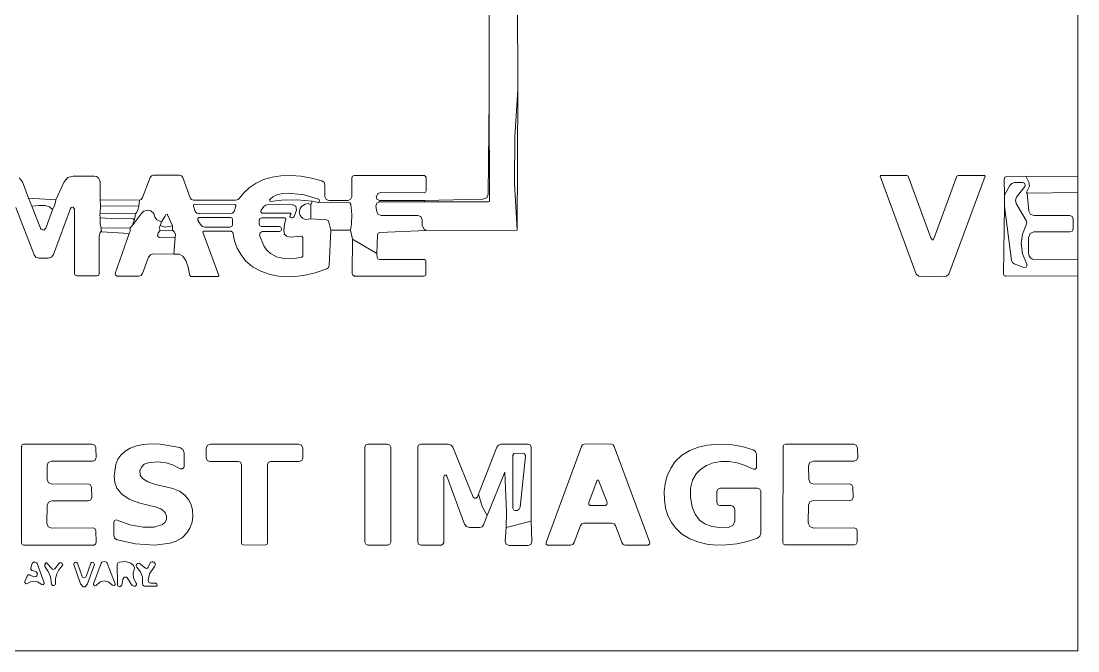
# Model space of a CAD drawing. Extents: x 0 to 650, y 0 to 488.
# Drawn here: x 410 to 650, y 0 to 143 of the extents above; entities that cross this region are included whole.
import ezdxf

# ---------------------------------------------------------------- set-up
doc = ezdxf.new("R2010")
doc.units = 0
doc.linetypes.add('Solid', pattern=[0])
doc.layers.add('Layer 1', color=7, linetype='Solid', lineweight=0)

msp = doc.modelspace()

# ---------------------------------------------------------------- linework, layer by layer
at = {"layer": 'Layer 1', "color": 8, "linetype": 'Solid', "lineweight": 0}
for p, q in [((516.25, 175.77), (516.31, 125.47)), ((522.77, 127.4), (522.74, 171.82)), ((650, 107.71), (650, 104.13)), ((475.79, 98.15), (475.77, 101.31)), ((477.45, 101.84), (476.06, 102.16)), ((434.73, 95.24), (434.73, 96.04)), ((441.56, 96.6), (441.35, 96.01)), ((441.35, 96.01), (441.6, 95.52)), ((434.55, 94.82), (434.73, 95.24)), ((480.3, 95.58), (484.81, 95.54)), ((502.01, 95.44), (522.64, 95.53))]:
    msp.add_line(p, q, dxfattribs=at)
at = {"layer": 'Layer 1', "color": 7, "linetype": 'Solid', "lineweight": 0}
for p, q in [((650, 146.26), (650, 107.71)), ((650, 104.13), (650, 88.85)), ((650, 85.17), (650, 0)), ((650, 0), (0, 0))]:
    msp.add_line(p, q, dxfattribs=at)
at = {"layer": 'Layer 1', "color": 59, "linetype": 'Solid', "lineweight": 0}
for p, q in [((522.77, 127.4), (522.12, 116.85)), ((522.12, 116.85), (522.08, 106.2)), ((522.12, 116.85), (522.12, 116.85)), ((522.08, 106.2), (522.64, 95.53))]:
    msp.add_line(p, q, dxfattribs=at)
at = {"layer": 'Layer 1', "color": 252, "linetype": 'Solid', "lineweight": 0}
for p, q in [((522.64, 95.53), (522.77, 127.4)), ((410.27, 106.54), (409.57, 107.43)), ((411.68, 102.85), (410.27, 106.54)), ((419.77, 106.54), (417.85, 102.41)), ((420.59, 107.47), (419.77, 106.54)), ((421.78, 107.81), (420.59, 107.47)), ((426.6, 107.81), (421.78, 107.81)), ((427.11, 107.71), (426.6, 107.81)), ((427.53, 107.42), (427.11, 107.71)), ((427.82, 107), (427.53, 107.42)), ((427.92, 106.49), (427.82, 107)), ((427.93, 102.4), (427.92, 106.49)), ((633.32, 103.47), (633.35, 101.01)), ((412.39, 100.98), (414.41, 95.97)), ((428.01, 101.09), (427.97, 99.4)), ((436.69, 101.03), (436.85, 102.36)), ((501.77, 101.98), (501.54, 102.31)), ((408.79, 100.68), (412.93, 89.97)), ((415.64, 96), (417.14, 100.2)), ((417.34, 90.05), (421.19, 100.5)), ((421.19, 100.5), (421.36, 100.73)), ((421.36, 100.73), (421.85, 100.75)), ((421.85, 100.75), (422.11, 100.33)), ((422.11, 100.33), (422.11, 85.73)), ((435.77, 97.97), (435.95, 99.28)), ((427.98, 98.35), (427.92, 97.06)), ((427.92, 97.06), (428.2, 95.99)), ((435.63, 97.71), (435.77, 97.97)), ((444.37, 95.62), (444.4, 96.5)), ((414.41, 95.97), (414.57, 95.74)), ((414.57, 95.74), (415.17, 95.58)), ((415.17, 95.58), (415.64, 96)), ((427.7, 94.16), (427.91, 95)), ((427.7, 85.61), (427.7, 94.16)), ((427.91, 95), (428.15, 95.29)), ((428.15, 95.29), (428.21, 95.2)), ((444.34, 95.58), (444.37, 95.62)), ((412.93, 89.97), (413.37, 89.41)), ((413.37, 89.41), (414.04, 89.2)), ((414.04, 89.2), (416.12, 89.2)), ((416.12, 89.2), (416.86, 89.43)), ((416.86, 89.43), (417.34, 90.05)), ((422.11, 85.73), (422.28, 85.32)), ((422.28, 85.32), (422.69, 85.15)), ((422.69, 85.15), (427.23, 85.15)), ((427.23, 85.15), (427.56, 85.28)), ((427.56, 85.28), (427.7, 85.61))]:
    msp.add_line(p, q, dxfattribs=at)
at = {"layer": 'Layer 1', "color": 254, "linetype": 'Solid', "lineweight": 0}
for p, q in [((516.31, 125.47), (516.08, 103.76)), ((516.08, 103.76), (515.73, 102.92)), ((417.85, 102.41), (411.68, 102.85)), ((414.08, 101.18), (412.39, 100.98)), ((415.42, 101.12), (414.08, 101.18)), ((416.43, 100.82), (415.42, 101.12)), ((417.09, 100.27), (416.43, 100.82)), ((436.85, 102.36), (427.93, 102.4)), ((436.69, 101.03), (428.01, 101.09)), ((514.89, 102.56), (501.54, 102.31)), ((515.73, 102.92), (514.89, 102.56)), ((417.14, 100.2), (417.09, 100.27)), ((417.09, 100.27), (417.09, 100.27)), ((435.95, 99.28), (427.97, 99.4)), ((431.65, 98.1), (427.98, 98.35)), ((434.73, 96.04), (428.2, 95.99)), ((435.01, 98.22), (431.65, 98.1)), ((435.46, 98.14), (435.01, 98.22)), ((435.6, 97.98), (435.46, 98.14)), ((435.63, 97.71), (435.6, 97.98)), ((442.71, 96.25), (441.56, 96.6)), ((444.4, 96.5), (442.71, 96.25)), ((428.21, 95.2), (434.55, 94.82)), ((443.01, 95.37), (441.6, 95.52)), ((444.34, 95.58), (443.01, 95.37)), ((412.53, 19.82), (412.17, 18.84)), ((412.95, 20.19), (412.53, 19.82)), ((413.49, 20.03), (412.95, 20.19)), ((413.62, 19.82), (413.49, 20.03)), ((415.24, 15.45), (413.62, 19.82)), ((415.63, 19.97), (415.35, 19.61)), ((415.35, 19.61), (415.36, 19.17)), ((415.64, 19.98), (415.63, 19.97)), ((415.79, 19.98), (415.64, 19.98)), ((417.06, 18.61), (415.79, 19.98)), ((418.68, 19.98), (417.65, 18.64)), ((418.58, 18.44), (419.34, 19.32)), ((418.9, 20.09), (418.68, 19.98)), ((419.07, 20.03), (418.9, 20.09)), ((419.31, 19.84), (419.07, 20.03)), ((419.33, 19.82), (419.31, 19.84)), ((419.45, 19.57), (419.33, 19.82)), ((419.34, 19.32), (419.45, 19.57)), ((422.15, 20.06), (421.93, 19.6)), ((421.93, 19.6), (423.48, 15.23)), ((422.28, 20.11), (422.15, 20.06)), ((422.58, 20.1), (422.28, 20.11)), ((422.79, 19.91), (422.58, 20.1)), ((423.84, 16.88), (422.79, 19.91)), ((425.79, 19.91), (424.74, 16.88)), ((425.1, 15.23), (426.65, 19.6)), ((426, 20.1), (425.79, 19.91)), ((426.3, 20.11), (426, 20.1)), ((426.43, 20.06), (426.3, 20.11)), ((426.65, 19.6), (426.43, 20.06)), ((428.18, 19.93), (426.43, 15.24)), ((428.29, 20.11), (428.18, 19.93)), ((428.86, 20.3), (428.29, 20.11)), ((429.42, 20.11), (428.86, 20.3)), ((429.53, 19.94), (429.42, 20.11)), ((431.33, 15.26), (429.53, 19.94)), ((431.94, 19.96), (431.8, 19.55)), ((431.8, 19.55), (431.86, 15.06)), ((432.3, 20.18), (431.94, 19.96)), ((433.73, 20.3), (432.3, 20.18)), ((434.88, 19.94), (433.73, 20.3)), ((435.54, 19.37), (434.88, 19.94)), ((435.75, 18.89), (435.54, 19.37)), ((436.22, 19.61), (436.13, 19.3)), ((436.13, 19.3), (436.26, 19)), ((436.4, 19.84), (436.22, 19.61)), ((436.82, 19.89), (436.4, 19.84)), ((438.22, 18.81), (436.82, 19.89)), ((439.41, 20.11), (438.87, 18.99)), ((439.83, 20.23), (439.41, 20.11)), ((440.18, 20.12), (439.83, 20.23)), ((440.41, 19.83), (440.18, 20.12)), ((440.3, 19.13), (440.45, 19.46)), ((440.45, 19.46), (440.41, 19.83)), ((411.33, 16.98), (410.87, 15.73)), ((411.6, 17.26), (411.33, 16.98)), ((412, 17.23), (411.6, 17.26)), ((412.06, 17.19), (412, 17.23)), ((412.89, 16.84), (412.06, 17.19)), ((412.17, 18.84), (412.18, 18.52)), ((412.18, 18.52), (412.42, 18.3)), ((412.42, 18.3), (412.42, 18.3)), ((412.42, 18.3), (413.38, 17.94)), ((413.38, 16.92), (412.89, 16.84)), ((413.38, 17.94), (413.72, 17.55)), ((413.58, 17.05), (413.38, 16.92)), ((413.72, 17.55), (413.58, 17.05)), ((415.36, 19.17), (416.16, 18.05)), ((416.16, 18.05), (416.66, 16.85)), ((416.66, 16.85), (416.66, 16.85)), ((416.66, 16.85), (416.86, 15.12)), ((417.08, 18.59), (417.06, 18.61)), ((417.38, 18.49), (417.08, 18.59)), ((417.65, 18.64), (417.38, 18.49)), ((417.82, 16.43), (418.07, 17.47)), ((418.07, 17.47), (418.58, 18.44)), ((418.07, 17.47), (418.07, 17.47)), ((418.07, 17.47), (418.07, 17.47)), ((423.92, 16.74), (423.84, 16.88)), ((424.74, 16.88), (424.66, 16.74)), ((435.42, 17.61), (435.66, 18.37)), ((435.53, 16.53), (435.42, 17.61)), ((435.66, 18.37), (435.75, 18.89)), ((436.26, 19), (437.08, 17.95)), ((437.08, 17.95), (437.53, 16.82)), ((437.53, 16.82), (437.55, 15.31)), ((438.56, 18.73), (438.22, 18.81)), ((438.85, 18.94), (438.56, 18.73)), ((438.84, 15.99), (439.18, 17.46)), ((438.87, 18.99), (438.85, 18.94)), ((439.18, 17.46), (440.3, 19.13)), ((410.87, 15.73), (410.85, 15.54)), ((410.85, 15.54), (411.09, 15.25)), ((411.09, 15.25), (411.46, 15.3)), ((411.46, 15.3), (412.11, 15.69)), ((412.11, 15.69), (412.77, 15.85)), ((412.77, 15.85), (413.71, 15.68)), ((413.71, 15.68), (414.69, 15.07)), ((414.69, 15.07), (415.03, 15.01)), ((415.03, 15.01), (415.26, 15.27)), ((415.26, 15.27), (415.24, 15.45)), ((416.86, 15.12), (417.12, 14.85)), ((417.12, 14.85), (417.4, 14.86)), ((417.12, 14.85), (417.12, 14.85)), ((417.4, 14.86), (417.7, 15)), ((417.4, 14.86), (417.4, 14.86)), ((417.7, 15), (417.8, 15.31)), ((417.8, 15.31), (417.82, 16.43)), ((423.48, 15.23), (424.05, 14.57)), ((424.29, 16.61), (423.92, 16.74)), ((424.05, 14.57), (424.29, 14.53)), ((424.66, 16.74), (424.29, 16.61)), ((424.29, 14.53), (424.53, 14.57)), ((424.53, 14.57), (425.1, 15.23)), ((426.43, 15.24), (426.42, 15.05)), ((426.42, 15.05), (426.66, 14.8)), ((426.66, 14.8), (427, 14.88)), ((427, 14.88), (427.97, 15.66)), ((427.97, 15.66), (428.84, 15.92)), ((428.84, 15.92), (429.76, 15.67)), ((429.76, 15.67), (430.76, 14.9)), ((430.76, 14.9), (431.1, 14.82)), ((431.1, 14.82), (431.34, 15.07)), ((431.34, 15.07), (431.33, 15.26)), ((431.86, 15.06), (431.95, 14.77)), ((431.95, 14.77), (432.43, 14.57)), ((432.43, 14.57), (432.84, 14.9)), ((432.84, 14.9), (433.09, 16.28)), ((433.09, 16.28), (433.39, 16.72)), ((433.39, 16.72), (433.93, 16.71)), ((433.93, 16.71), (434.1, 16.55)), ((434.1, 16.55), (435.25, 14.88)), ((435.25, 14.88), (435.56, 14.66)), ((436.14, 15.38), (435.53, 16.53)), ((435.56, 14.66), (435.93, 14.7)), ((435.93, 14.7), (435.97, 14.73)), ((435.97, 14.73), (436.2, 15)), ((436.16, 15.35), (436.14, 15.38)), ((436.2, 15), (436.16, 15.35)), ((437.55, 15.31), (437.66, 14.89)), ((437.66, 14.89), (438.05, 14.71)), ((438.05, 14.71), (440.75, 14.71)), ((439.03, 15.56), (438.84, 15.99)), ((439.46, 15.39), (439.03, 15.56)), ((440.59, 15.39), (439.46, 15.39)), ((440.84, 15.17), (440.59, 15.39)), ((440.75, 14.71), (440.87, 14.84)), ((440.75, 14.71), (440.75, 14.71)), ((440.87, 14.84), (440.84, 15.17))]:
    msp.add_line(p, q, dxfattribs=at)
at = {"layer": 'Layer 1', "color": 250, "linetype": 'Solid', "lineweight": 0}
for p, q in [((516.4, 102.2), (516.31, 125.47)), ((634.54, 105.71), (633.32, 103.47)), ((634.99, 106.18), (634.54, 105.71)), ((635.62, 106.35), (634.99, 106.18)), ((637.49, 106.35), (635.62, 106.35)), ((637.95, 106.11), (637.49, 106.35)), ((637.94, 105.44), (638.03, 105.6)), ((638.03, 105.6), (637.95, 106.11)), ((636.1, 103.04), (637.94, 105.44)), ((501.77, 101.98), (516.18, 101.98)), ((516.18, 101.98), (516.34, 102.04)), ((516.34, 102.04), (516.4, 102.2)), ((633.35, 101.01), (634.93, 88.62)), ((635.83, 102.34), (636.1, 103.04)), ((636, 101.62), (635.83, 102.34)), ((638.26, 97.72), (636, 101.62)), ((637.4, 94.62), (638.27, 96.72)), ((638.39, 97.22), (638.26, 97.72)), ((638.27, 96.72), (638.39, 97.22)), ((637.1, 92.52), (637.4, 94.62)), ((637.41, 90.19), (637.1, 92.52)), ((637.1, 92.52), (637.1, 92.52)), ((637.1, 92.52), (637.1, 92.52)), ((638.4, 87.86), (637.41, 90.19)), ((650, 88.85), (650, 85.17)), ((634.93, 88.62), (635.12, 88.17)), ((635.12, 88.17), (635.52, 87.88)), ((635.52, 87.88), (637.72, 87.07)), ((637.72, 87.07), (638.25, 87.15)), ((638.25, 87.15), (638.47, 87.63)), ((638.47, 87.63), (638.4, 87.86)), ((521.67, 44.41), (521.66, 44.33)), ((521.66, 44.33), (521.66, 32.44)), ((521.93, 44.83), (521.67, 44.41)), ((522.42, 44.91), (521.93, 44.83)), ((522.93, 44.82), (522.42, 44.91)), ((523.81, 44.88), (522.93, 44.82)), ((523.36, 32.65), (524.54, 44.24)), ((524.3, 44.78), (523.81, 44.88)), ((524.54, 44.34), (524.3, 44.78)), ((524.54, 44.24), (524.54, 44.34)), ((521.66, 32.44), (521.66, 32.39)), ((521.66, 32.39), (521.89, 31.98)), ((521.89, 31.98), (522.35, 31.86)), ((522.35, 31.86), (522.66, 31.91)), ((522.66, 31.91), (523.13, 32.16)), ((523.13, 32.16), (523.36, 32.65))]:
    msp.add_line(p, q, dxfattribs=at)
at = {"layer": 'Layer 1', "color": 9, "linetype": 'Solid', "lineweight": 0}
for p, q in [((439.32, 107.5), (437.58, 102.99)), ((439.63, 107.86), (439.32, 107.5)), ((440.09, 108), (439.63, 107.86)), ((445.97, 108), (440.09, 108)), ((446.42, 107.86), (445.97, 108)), ((446.71, 107.48), (446.42, 107.86)), ((448.41, 102.89), (446.71, 107.48)), ((463.38, 106.24), (461.82, 105.17)), ((465.07, 107.03), (463.38, 106.24)), ((466.98, 107.61), (465.07, 107.03)), ((468.97, 107.92), (466.98, 107.61)), ((471.23, 107.99), (468.97, 107.92)), ((473.52, 107.81), (471.23, 107.99)), ((475.95, 107.37), (473.52, 107.81)), ((478.32, 106.72), (475.95, 107.37)), ((478.8, 106.37), (478.32, 106.72)), ((478.99, 105.8), (478.8, 106.37)), ((478.99, 103.14), (478.99, 105.8)), ((485.24, 107.79), (485.08, 107.4)), ((485.08, 107.4), (485.08, 103.11)), ((485.62, 107.95), (485.24, 107.79)), ((501.59, 107.95), (485.62, 107.95)), ((485.62, 107.95), (485.62, 107.95)), ((501.97, 107.62), (501.59, 107.95)), ((501.97, 107.57), (501.97, 107.62)), ((501.97, 104.46), (501.97, 107.57)), ((605.19, 107.98), (605.09, 107.78)), ((605.09, 107.78), (613.28, 85.54)), ((605.22, 107.98), (605.19, 107.98)), ((611.19, 107.98), (605.22, 107.98)), ((611.45, 107.8), (611.19, 107.98)), ((616.6, 93.81), (611.45, 107.8)), ((622.54, 107.8), (617.39, 93.81)), ((620.72, 85.54), (628.91, 107.78)), ((622.8, 107.98), (622.54, 107.8)), ((628.78, 107.98), (622.8, 107.98)), ((628.81, 107.98), (628.78, 107.98)), ((628.91, 107.78), (628.81, 107.98)), ((633.42, 107.55), (633.26, 107.15)), ((633.26, 107.15), (633.32, 103.47)), ((633.81, 107.72), (633.42, 107.55)), ((638.2, 107.84), (633.81, 107.72)), ((650, 107.71), (638.2, 107.84)), ((460.66, 104.09), (459.62, 102.8)), ((461.82, 105.17), (460.66, 104.09)), ((468.09, 103.55), (467.14, 103.09)), ((469.33, 103.85), (468.09, 103.55)), ((470.71, 103.96), (469.33, 103.85)), ((474.29, 103.6), (470.71, 103.96)), ((477.55, 102.58), (474.29, 103.6)), ((490.66, 103.19), (490.67, 103.23)), ((490.67, 103.23), (491.02, 103.85)), ((491.02, 103.85), (491.68, 104.09)), ((491.68, 104.09), (501.53, 104.02)), ((501.53, 104.02), (501.84, 104.15)), ((501.84, 104.15), (501.97, 104.46)), ((650, 104.13), (638.45, 103.94)), ((638.45, 103.94), (638.88, 99.89)), ((436.53, 100.06), (436.69, 101.03)), ((437.22, 102.5), (436.85, 102.36)), ((437.58, 102.99), (437.22, 102.5)), ((448.7, 102.51), (448.41, 102.89)), ((449.15, 102.37), (448.7, 102.51)), ((458.79, 102.37), (449.15, 102.37)), ((449.17, 101.29), (449.15, 101.2)), ((449.15, 101.2), (449.15, 101.03)), ((449.15, 101.03), (449.5, 99.81)), ((449.41, 101.44), (449.17, 101.29)), ((458.51, 101.4), (449.41, 101.44)), ((458.39, 99.76), (458.75, 100.97)), ((458.75, 101.14), (458.51, 101.4)), ((458.75, 100.97), (458.75, 101.14)), ((459.26, 102.48), (458.79, 102.37)), ((459.62, 102.8), (459.26, 102.48)), ((465.15, 100.89), (464.52, 100.07)), ((465.58, 101.24), (465.15, 100.89)), ((466.12, 101.36), (465.58, 101.24)), ((471.6, 101.33), (466.12, 101.36)), ((467.14, 103.09), (466.41, 102.42)), ((466.41, 102.42), (466.52, 102.07)), ((466.52, 102.07), (466.61, 102.07)), ((466.61, 102.07), (469.16, 102.37)), ((469.16, 102.37), (472.59, 102.45)), ((471.78, 101.31), (471.6, 101.33)), ((472.36, 100.96), (471.78, 101.31)), ((472.51, 100.07), (472.36, 100.96)), ((472.59, 102.45), (476.06, 102.16)), ((473.68, 100.89), (473.36, 100.45)), ((474.5, 101.48), (473.68, 100.89)), ((475.22, 101.6), (474.5, 101.48)), ((475.77, 101.31), (475.22, 101.6)), ((477.45, 101.84), (477.65, 102)), ((477.6, 102.55), (477.55, 102.58)), ((477.75, 102.29), (477.6, 102.55)), ((477.65, 102), (477.75, 102.29)), ((479.25, 102.52), (478.99, 103.14)), ((479.87, 102.27), (479.25, 102.52)), ((484.23, 102.27), (479.87, 102.27)), ((484.83, 102.52), (484.23, 102.27)), ((485.08, 103.11), (484.83, 102.52)), ((485.08, 103.11), (485.08, 103.11)), ((490.81, 102.56), (490.66, 103.19)), ((491.36, 102.25), (490.81, 102.56)), ((491.42, 102.25), (491.36, 102.25)), ((501.54, 102.31), (491.42, 102.25)), ((633.35, 101.01), (633.14, 85.58)), ((435.95, 99.28), (436.09, 99.39)), ((436.09, 99.39), (436.53, 100.06)), ((442.7, 98.71), (441.87, 97.47)), ((442.82, 99.03), (442.7, 98.71)), ((443.15, 99.12), (442.82, 99.03)), ((443.2, 99.05), (443.15, 99.12)), ((444.4, 96.5), (443.2, 99.05)), ((449.5, 99.81), (449.9, 99.43)), ((449.9, 99.43), (450.36, 99.3)), ((450.36, 99.3), (457.52, 99.26)), ((450.48, 98.41), (450.38, 98.4)), ((457.62, 98.41), (450.48, 98.41)), ((457.52, 99.26), (457.99, 99.39)), ((457.91, 98.29), (457.62, 98.41)), ((457.99, 99.39), (458.39, 99.76)), ((464.52, 100.07), (464.45, 99.68)), ((464.45, 99.68), (464.72, 99.39)), ((464.72, 99.39), (464.86, 99.37)), ((464.86, 99.37), (471.26, 99.37)), ((471.08, 98.95), (471.02, 98.65)), ((471.02, 98.65), (471.2, 98.4)), ((471.09, 98.97), (471.08, 98.95)), ((471.31, 99.26), (471.09, 98.97)), ((471.26, 99.37), (471.28, 99.37)), ((471.28, 99.37), (471.31, 99.26)), ((471.61, 98.31), (472, 98.68)), ((472, 98.68), (472.51, 100.07)), ((473.36, 100.45), (473.17, 99.67)), ((473.17, 99.67), (473.35, 98.89)), ((473.35, 98.89), (473.87, 98.28)), ((638.88, 99.89), (639.26, 99.14)), ((639.26, 99.14), (640.05, 98.84)), ((640.05, 98.84), (648.2, 98.84)), ((648.2, 98.84), (648.73, 98.62)), ((648.73, 98.62), (648.95, 98.09)), ((434.73, 96.04), (435.19, 96.53)), ((435.19, 96.53), (435.63, 97.71)), ((441.87, 97.47), (441.56, 96.6)), ((450.38, 98.4), (450.14, 98.18)), ((450.14, 98.18), (450.16, 97.85)), ((450.16, 97.85), (450.75, 96.82)), ((450.75, 96.82), (451.18, 96.4)), ((451.18, 96.4), (451.75, 96.24)), ((451.75, 96.24), (457.49, 96.24)), ((457.49, 96.24), (457.87, 96.4)), ((457.87, 96.4), (458.03, 96.79)), ((458.03, 97.99), (457.91, 98.29)), ((458.03, 96.79), (458.03, 97.99)), ((464.23, 98.18), (464.05, 97.73)), ((464.05, 97.73), (464.05, 96.92)), ((464.05, 96.92), (464.05, 96.9)), ((464.05, 96.9), (464.23, 96.51)), ((464.68, 98.36), (464.23, 98.18)), ((464.23, 96.51), (464.62, 96.35)), ((464.62, 96.35), (468.7, 96.35)), ((469.89, 98.36), (464.68, 98.36)), ((468.7, 96.35), (468.99, 96.23)), ((468.99, 96.23), (469.11, 95.94)), ((469.65, 95.36), (469.84, 97)), ((469.84, 97), (470.12, 97.99)), ((470.14, 98.05), (469.89, 98.36)), ((470.12, 97.99), (470.14, 98.05)), ((471.2, 98.4), (471.61, 98.31)), ((473.87, 98.28), (474.61, 97.97)), ((474.61, 97.97), (475.79, 98.15)), ((648.95, 98.09), (648.95, 95.87)), ((434.55, 94.82), (431.35, 85.74)), ((441.09, 94.9), (440.97, 94.34)), ((440.97, 94.34), (440.97, 94.34)), ((440.97, 94.34), (441.06, 94.1)), ((441.06, 94.1), (441.39, 93.91)), ((441.6, 95.52), (441.09, 94.9)), ((441.39, 93.91), (444.96, 93.98)), ((444.86, 95.08), (444.34, 95.58)), ((445.06, 94.55), (444.86, 95.08)), ((444.96, 93.98), (445.06, 94.55)), ((451.27, 95.09), (451.42, 95.35)), ((454.91, 85.25), (451.27, 95.09)), ((451.42, 95.35), (451.45, 95.35)), ((451.45, 95.35), (457.68, 95.35)), ((457.68, 95.35), (458.04, 95.04)), ((458.04, 95.04), (458.46, 93.14)), ((464.25, 94.94), (464.15, 94.41)), ((464.15, 94.41), (465.12, 91.96)), ((464.71, 95.23), (464.25, 94.94)), ((464.79, 95.23), (464.71, 95.23)), ((468.68, 95.23), (464.79, 95.23)), ((468.98, 95.36), (468.68, 95.23)), ((469.11, 95.66), (468.98, 95.36)), ((469.11, 95.94), (469.11, 95.66)), ((469.8, 94.62), (469.65, 95.36)), ((470.29, 94.2), (469.8, 94.62)), ((471.1, 93.99), (470.29, 94.2)), ((473.69, 94.15), (471.1, 93.99)), ((473.71, 94.15), (473.69, 94.15)), ((473.99, 93.89), (473.71, 94.15)), ((473.99, 89.65), (473.99, 93.89)), ((479.92, 87.51), (480.3, 95.58)), ((484.81, 95.54), (485.24, 93.5)), ((490.75, 90.25), (490.94, 94.49)), ((490.94, 94.49), (491.09, 94.84)), ((491.09, 94.84), (491.43, 94.99)), ((491.43, 94.99), (502.01, 95.44)), ((617.03, 93.25), (616.6, 93.81)), ((617.39, 93.81), (617.04, 93.25)), ((639.16, 94.77), (638.8, 93.89)), ((638.8, 93.89), (638.8, 90.23)), ((640.03, 95.13), (639.16, 94.77)), ((648.21, 95.13), (640.03, 95.13)), ((648.73, 95.35), (648.21, 95.13)), ((648.95, 95.87), (648.73, 95.35)), ((458.46, 93.14), (459.08, 91.47)), ((459.08, 91.47), (459.94, 89.93)), ((465.12, 91.96), (465.81, 91.01)), ((485.24, 93.5), (485.18, 85.7)), ((617.04, 93.25), (617.03, 93.25)), ((437.55, 85.67), (438.92, 89.38)), ((438.92, 89.38), (439.35, 89.93)), ((439.35, 89.93), (440.01, 90.14)), ((440.01, 90.14), (444.67, 90.1)), ((444.67, 90.1), (445.87, 90.12)), ((445.87, 90.12), (446.69, 89.61)), ((446.69, 89.61), (447.37, 88.63)), ((459.94, 89.93), (460.98, 88.61)), ((465.81, 91.01), (466.64, 90.25)), ((466.64, 90.25), (466.64, 90.25)), ((466.64, 90.25), (466.64, 90.25)), ((466.64, 90.25), (466.64, 90.25)), ((466.64, 90.25), (468.03, 89.5)), ((468.03, 89.5), (469.67, 89.1)), ((469.67, 89.1), (471.59, 89.06)), ((471.59, 89.06), (473.77, 89.38)), ((473.77, 89.38), (473.99, 89.65)), ((490.84, 89.37), (490.75, 90.25)), ((491.03, 89), (490.84, 89.37)), ((491.42, 88.85), (491.03, 89)), ((501.57, 88.85), (491.42, 88.85)), ((501.83, 88.74), (501.57, 88.85)), ((638.8, 90.23), (638.91, 89.7)), ((638.91, 89.7), (639.21, 89.25)), ((639.21, 89.25), (639.66, 88.95)), ((639.66, 88.95), (640.19, 88.84)), ((640.19, 88.84), (650, 88.85)), ((447.37, 88.63), (447.91, 87.18)), ((447.91, 87.18), (448.3, 85.25)), ((460.98, 88.61), (462.58, 87.23)), ((462.58, 87.23), (464.41, 86.2)), ((476.81, 85.85), (479.4, 86.76)), ((479.4, 86.76), (479.77, 87.06)), ((479.77, 87.06), (479.92, 87.51)), ((501.94, 88.48), (501.83, 88.74)), ((501.94, 85.51), (501.94, 88.48)), ((431.35, 85.74), (431.33, 85.66)), ((431.33, 85.66), (431.43, 85.29)), ((431.43, 85.29), (431.79, 85.12)), ((431.79, 85.12), (436.76, 85.12)), ((436.76, 85.12), (437.24, 85.27)), ((437.24, 85.27), (437.55, 85.67)), ((448.3, 85.25), (448.56, 85.02)), ((448.56, 85.02), (454.75, 85.02)), ((454.75, 85.02), (454.78, 85.02)), ((454.78, 85.02), (454.91, 85.25)), ((464.41, 86.2), (466.55, 85.45)), ((466.55, 85.45), (468.85, 85.05)), ((468.85, 85.05), (471.45, 84.98)), ((471.45, 84.98), (474.1, 85.24)), ((474.1, 85.24), (476.81, 85.85)), ((485.18, 85.7), (485.34, 85.3)), ((485.34, 85.3), (485.74, 85.13)), ((485.74, 85.13), (485.74, 85.13)), ((485.74, 85.13), (501.56, 85.13)), ((501.56, 85.13), (501.83, 85.24)), ((501.83, 85.24), (501.94, 85.51)), ((613.28, 85.54), (613.85, 85.07)), ((613.85, 85.07), (617, 85)), ((617, 85), (620.15, 85.07)), ((620.15, 85.07), (620.72, 85.54)), ((633.14, 85.58), (633.27, 85.25)), ((633.27, 85.25), (633.6, 85.11)), ((633.6, 85.11), (650, 85.17)), ((633.6, 85.11), (633.6, 85.11)), ((410.22, 46.8), (410.08, 46.46)), ((410.08, 46.46), (410.08, 46.46)), ((410.08, 46.46), (410.09, 24.48)), ((410.57, 46.94), (410.22, 46.8)), ((426.14, 46.96), (410.57, 46.94)), ((426.74, 46.71), (426.14, 46.96)), ((426.99, 46.12), (426.74, 46.71)), ((427.04, 43.9), (426.99, 46.12)), ((434.75, 46.06), (433.6, 45.38)), ((436.17, 46.58), (434.75, 46.06)), ((437.71, 46.88), (436.17, 46.58)), ((439.52, 47), (437.71, 46.88)), ((441.58, 46.92), (439.52, 47)), ((446.04, 46.19), (441.58, 46.92)), ((446.72, 45.75), (446.04, 46.19)), ((446.99, 44.99), (446.72, 45.75)), ((452.29, 46.69), (452.03, 46.06)), ((452.03, 46.06), (452.03, 46.05)), ((452.03, 46.05), (452.03, 43.87)), ((452.93, 46.95), (452.29, 46.69)), ((462.99, 46.93), (452.93, 46.95)), ((473.05, 46.95), (462.99, 46.93)), ((473.69, 46.69), (473.05, 46.95)), ((473.96, 46.05), (473.69, 46.69)), ((473.96, 43.87), (473.96, 46.05)), ((473.96, 46.05), (473.96, 46.05)), ((488.24, 46.74), (488.03, 46.24)), ((488.03, 46.24), (488.07, 24.7)), ((488.73, 46.95), (488.24, 46.74)), ((493.23, 46.95), (488.73, 46.95)), ((493.73, 46.75), (493.23, 46.95)), ((493.93, 46.26), (493.73, 46.75)), ((493.97, 24.72), (493.93, 46.26)), ((500.27, 46.75), (500.07, 46.27)), ((500.07, 46.27), (500.07, 24.72)), ((500.75, 46.95), (500.27, 46.75)), ((506.98, 46.95), (500.75, 46.95)), ((507.63, 46.75), (506.98, 46.95)), ((508.05, 46.23), (507.63, 46.75)), ((512.65, 34.91), (508.05, 46.23)), ((518.05, 46.29), (513.89, 35.57)), ((518.41, 46.74), (518.05, 46.29)), ((518.96, 46.91), (518.41, 46.74)), ((525.19, 46.91), (518.96, 46.91)), ((525.65, 46.72), (525.19, 46.91)), ((525.84, 46.27), (525.65, 46.72)), ((525.81, 29.47), (525.84, 46.27)), ((537.27, 46.45), (529.23, 24.62)), ((537.52, 46.78), (537.27, 46.45)), ((537.91, 46.92), (537.52, 46.78)), ((540.99, 46.99), (537.91, 46.92)), ((544.08, 46.92), (540.99, 46.99)), ((544.47, 46.78), (544.08, 46.92)), ((544.72, 46.45), (544.47, 46.78)), ((552.77, 24.63), (544.72, 46.45)), ((563.73, 46.26), (561.7, 45.45)), ((565.92, 46.75), (563.73, 46.26)), ((568.38, 46.96), (565.92, 46.75)), ((571.06, 46.84), (568.38, 46.96)), ((573.76, 46.4), (571.06, 46.84)), ((576.28, 45.68), (573.76, 46.4)), ((576.8, 45.29), (576.28, 45.68)), ((583.1, 46.46), (583.03, 24.56)), ((583.24, 46.8), (583.1, 46.46)), ((583.1, 46.46), (583.1, 46.46)), ((583.58, 46.94), (583.24, 46.8)), ((599.1, 46.91), (583.58, 46.94)), ((599.7, 46.66), (599.1, 46.91)), ((599.94, 46.07), (599.7, 46.66)), ((599.99, 43.86), (599.94, 46.07)), ((426.25, 43.09), (426.81, 43.33)), ((426.81, 43.33), (427.04, 43.9)), ((431.98, 43.5), (431.5, 42.36)), ((432.63, 44.46), (431.98, 43.5)), ((433.6, 45.38), (432.63, 44.46)), ((446.99, 41.82), (446.99, 44.99)), ((452.03, 43.87), (452.27, 43.27)), ((452.27, 43.27), (452.88, 43.02)), ((473.11, 43.02), (473.71, 43.27)), ((473.71, 43.27), (473.96, 43.87)), ((560, 44.38), (558.54, 42.98)), ((561.7, 45.45), (560, 44.38)), ((577, 44.67), (576.8, 45.29)), ((577, 41.7), (577, 44.67)), ((599.2, 43.06), (599.76, 43.29)), ((599.76, 43.29), (599.99, 43.86)), ((415.87, 42.02), (416.16, 42.77)), ((415.9, 38.93), (415.87, 42.02)), ((416.16, 42.77), (416.91, 43.09)), ((416.91, 43.09), (416.92, 43.09)), ((416.92, 43.09), (426.24, 43.09)), ((426.24, 43.09), (426.25, 43.09)), ((431.5, 42.36), (431.11, 39.71)), ((436.98, 40.92), (437.32, 41.75)), ((437.01, 40.04), (436.98, 40.92)), ((437.32, 41.75), (437.96, 42.39)), ((437.96, 42.39), (438.81, 42.73)), ((438.81, 42.73), (440.93, 42.93)), ((440.93, 42.93), (442.95, 42.7)), ((442.95, 42.7), (442.95, 42.7)), ((442.95, 42.7), (442.95, 42.7)), ((442.95, 42.7), (444.58, 42.18)), ((444.58, 42.18), (446.15, 41.36)), ((446.15, 41.36), (446.64, 41.31)), ((446.64, 41.31), (446.97, 41.67)), ((446.97, 41.67), (446.99, 41.82)), ((452.88, 43.02), (459.36, 43.02)), ((459.36, 43.02), (459.84, 42.82)), ((459.84, 42.82), (460.04, 42.34)), ((460.04, 42.34), (460.03, 24.53)), ((465.95, 42.33), (466.14, 42.82)), ((465.96, 24.53), (465.95, 42.33)), ((466.14, 42.82), (466.63, 43.02)), ((466.63, 43.02), (473.11, 43.02)), ((557.52, 41.52), (556.74, 39.78)), ((558.54, 42.98), (557.52, 41.52)), ((563.31, 40.23), (564.36, 41.3)), ((564.36, 41.3), (565.63, 42.11)), ((565.63, 42.11), (567.18, 42.69)), ((567.18, 42.69), (568.9, 42.97)), ((568.9, 42.97), (570.72, 42.97)), ((570.72, 42.97), (572.59, 42.69)), ((572.59, 42.69), (574.47, 42.13)), ((574.47, 42.13), (576.31, 41.29)), ((576.31, 41.29), (576.72, 41.27)), ((576.72, 41.27), (576.99, 41.59)), ((576.99, 41.59), (577, 41.7)), ((588.85, 42.02), (589.15, 42.76)), ((588.87, 38.94), (588.85, 42.02)), ((589.15, 42.76), (589.89, 43.08)), ((589.89, 43.08), (589.9, 43.08)), ((589.9, 43.08), (599.19, 43.06)), ((599.19, 43.06), (599.2, 43.06)), ((416.23, 38.15), (415.9, 38.93)), ((415.9, 38.93), (415.9, 38.93)), ((431.11, 39.71), (431.26, 38.21)), ((437.05, 39.91), (437.01, 40.04)), ((437.59, 39.12), (437.05, 39.91)), ((438.8, 38.38), (437.59, 39.12)), ((505.98, 39.57), (506.18, 39.9)), ((505.98, 24.63), (505.98, 39.57)), ((506.18, 39.9), (506.56, 39.87)), ((506.56, 39.87), (506.69, 39.7)), ((506.69, 39.7), (510.71, 28.8)), ((515.82, 30.72), (519.88, 40.61)), ((519.88, 40.61), (520.23, 31.48)), ((540.81, 38.75), (538.91, 33.68)), ((540.94, 38.8), (540.81, 38.75)), ((540.98, 38.8), (540.94, 38.8)), ((541.04, 38.8), (540.98, 38.8)), ((541.16, 38.75), (541.04, 38.8)), ((543.07, 33.68), (541.16, 38.75)), ((556.74, 39.78), (556.27, 38.01)), ((562.03, 36.94), (562.48, 38.75)), ((562.48, 38.75), (563.31, 40.23)), ((589.2, 38.16), (588.87, 38.94)), ((588.87, 38.94), (588.87, 38.94)), ((417.03, 37.83), (416.23, 38.15)), ((425.12, 37.95), (417.03, 37.83)), ((425.72, 37.72), (425.12, 37.95)), ((425.99, 37.14), (425.72, 37.72)), ((426.06, 34.88), (425.99, 37.14)), ((431.26, 38.21), (431.73, 36.96)), ((431.73, 36.96), (432.84, 35.57)), ((440.54, 37.77), (438.8, 38.38)), ((443.13, 37.15), (440.54, 37.77)), ((444.42, 36.86), (443.13, 37.15)), ((445.95, 36.27), (444.42, 36.86)), ((447.17, 35.39), (445.95, 36.27)), ((556.27, 38.01), (556.04, 36.16)), ((556.04, 36.16), (556.08, 34.28)), ((562, 34.95), (562.03, 36.94)), ((568.24, 36.75), (568.02, 36.23)), ((568.02, 36.23), (568.02, 33.66)), ((568.76, 36.97), (568.24, 36.75)), ((577.24, 36.97), (568.76, 36.97)), ((577.75, 36.76), (577.24, 36.97)), ((577.96, 36.25), (577.75, 36.76)), ((577.96, 26.68), (577.96, 36.25)), ((589.99, 37.84), (589.2, 38.16)), ((598.06, 37.94), (589.99, 37.84)), ((598.66, 37.7), (598.06, 37.94)), ((598.92, 37.12), (598.66, 37.7)), ((598.98, 34.87), (598.92, 37.12)), ((415.87, 33.03), (416.18, 33.79)), ((416.18, 33.79), (416.93, 34.1)), ((416.93, 34.1), (425.27, 34.07)), ((425.27, 34.07), (425.28, 34.07)), ((425.28, 34.07), (425.84, 34.31)), ((425.84, 34.31), (426.06, 34.88)), ((432.84, 35.57), (434.56, 34.44)), ((434.56, 34.44), (436.94, 33.54)), ((448, 34.4), (447.17, 35.39)), ((448.59, 33.27), (448, 34.4)), ((513.02, 34.65), (512.65, 34.91)), ((513.34, 34.7), (513.02, 34.65)), ((513.67, 35), (513.34, 34.7)), ((513.34, 34.7), (513.34, 34.7)), ((513.89, 35.57), (513.67, 35)), ((538.91, 33.68), (538.94, 33.27)), ((543.04, 33.27), (543.07, 33.68)), ((556.08, 34.28), (556.37, 32.42)), ((562.4, 32.67), (562, 34.95)), ((568.02, 33.66), (568.21, 33.19)), ((588.82, 33.07), (589.14, 33.82)), ((589.14, 33.82), (589.89, 34.13)), ((589.89, 34.13), (598.2, 34.07)), ((598.2, 34.07), (598.21, 34.07)), ((598.21, 34.07), (598.76, 34.31)), ((598.76, 34.31), (598.98, 34.87)), ((415.82, 28.99), (415.87, 33.03)), ((436.94, 33.54), (440.43, 32.69)), ((440.43, 32.69), (440.66, 32.65)), ((440.66, 32.65), (441.71, 32.26)), ((441.71, 32.26), (442.49, 31.65)), ((442.49, 31.65), (442.73, 31.33)), ((442.73, 31.33), (443, 30.64)), ((448.95, 31.94), (448.59, 33.27)), ((449.02, 30.57), (448.95, 31.94)), ((520.23, 31.48), (520.18, 28.05)), ((538.94, 33.27), (539.26, 33.02)), ((539.26, 33.02), (539.32, 33.01)), ((539.32, 33.01), (540.99, 32.98)), ((540.99, 32.98), (542.66, 33.01)), ((542.66, 33.01), (542.72, 33.02)), ((542.72, 33.02), (543.04, 33.27)), ((556.37, 32.42), (556.91, 30.74)), ((563.06, 31.01), (562.4, 32.67)), ((568.21, 33.19), (568.68, 33)), ((568.68, 33), (571.15, 33)), ((571.15, 33), (571.63, 32.86)), ((571.63, 32.86), (571.95, 32.53)), ((571.95, 32.53), (572.06, 32.09)), ((572.06, 32.09), (572.06, 29.43)), ((588.77, 29.04), (588.82, 33.07)), ((416.17, 28.17), (415.82, 28.99)), ((415.82, 28.99), (415.82, 28.99)), ((431.17, 29.58), (431.02, 29.19)), ((431.02, 29.19), (431.02, 26.26)), ((431.55, 29.75), (431.17, 29.58)), ((431.82, 29.69), (431.55, 29.75)), ((434.71, 28.63), (431.82, 29.69)), ((442.7, 29.24), (442.17, 28.75)), ((442.99, 29.91), (442.7, 29.24)), ((443, 30.64), (442.99, 29.91)), ((448.34, 27.9), (448.82, 29.2)), ((448.82, 29.2), (449.02, 30.57)), ((515.03, 28.64), (515.82, 30.72)), ((526.02, 24.85), (525.81, 29.47)), ((537.04, 28.46), (537.33, 28.85)), ((537.33, 28.85), (537.81, 29)), ((537.81, 29), (541, 29)), ((541, 29), (544.19, 29)), ((544.19, 29), (544.66, 28.85)), ((544.66, 28.85), (544.96, 28.46)), ((556.91, 30.74), (557.7, 29.17)), ((557.7, 29.17), (558.69, 27.84)), ((564.06, 29.71), (563.06, 31.01)), ((565.3, 28.83), (564.06, 29.71)), ((564.06, 29.71), (564.06, 29.71)), ((566.84, 28.27), (565.3, 28.83)), ((572.06, 29.43), (571.71, 28.53)), ((588.77, 29.03), (588.77, 29.04)), ((589.11, 28.22), (588.77, 29.03)), ((416.99, 27.83), (416.17, 28.17)), ((426.32, 27.91), (416.99, 27.83)), ((426.79, 27.72), (426.32, 27.91)), ((426.99, 27.25), (426.79, 27.72)), ((427.02, 24.65), (426.99, 27.25)), ((437.73, 28.06), (434.71, 28.63)), ((440.2, 28.1), (437.73, 28.06)), ((442.13, 28.72), (440.2, 28.1)), ((442.17, 28.75), (442.13, 28.72)), ((446.73, 25.85), (447.65, 26.8)), ((447.65, 26.8), (448.34, 27.9)), ((510.71, 28.8), (511.15, 28.23)), ((511.15, 28.23), (511.84, 28.02)), ((511.84, 28.02), (514.13, 28.02)), ((514.13, 28.02), (514.68, 28.19)), ((514.68, 28.19), (515.03, 28.64)), ((520.18, 28.05), (519.91, 24.95)), ((535.61, 24.59), (537.04, 28.46)), ((544.96, 28.46), (546.39, 24.59)), ((558.69, 27.84), (559.91, 26.69)), ((559.91, 26.69), (560.23, 26.45)), ((560.23, 26.45), (561.9, 25.46)), ((568.69, 28.02), (566.84, 28.27)), ((570.83, 28.09), (568.69, 28.02)), ((571.71, 28.53), (570.83, 28.09)), ((577.76, 26.04), (577.96, 26.68)), ((589.93, 27.88), (589.11, 28.22)), ((599.22, 27.93), (589.93, 27.88)), ((599.69, 27.74), (599.22, 27.93)), ((599.89, 27.27), (599.69, 27.74)), ((599.91, 24.68), (599.89, 27.27)), ((410.09, 24.48), (410.22, 24.16)), ((410.22, 24.16), (410.53, 24.03)), ((410.53, 24.03), (426.4, 24.03)), ((426.4, 24.03), (426.48, 24.03)), ((426.48, 24.03), (426.87, 24.24)), ((426.87, 24.24), (427.02, 24.65)), ((431.02, 26.26), (431.23, 25.63)), ((431.23, 25.63), (431.77, 25.24)), ((431.77, 25.24), (436, 24.3)), ((436, 24.3), (440.36, 24.03)), ((440.36, 24.03), (443.85, 24.47)), ((443.85, 24.47), (445.23, 24.95)), ((445.23, 24.95), (446.42, 25.61)), ((446.42, 25.61), (446.73, 25.85)), ((460.03, 24.53), (460.14, 24.24)), ((460.14, 24.24), (460.41, 24.09)), ((460.41, 24.09), (462.99, 24.04)), ((462.99, 24.04), (465.57, 24.09)), ((465.57, 24.09), (465.85, 24.24)), ((465.85, 24.24), (465.96, 24.53)), ((488.07, 24.7), (488.27, 24.21)), ((488.27, 24.21), (488.77, 24.01)), ((488.77, 24.01), (493.27, 24.01)), ((493.27, 24.01), (493.76, 24.22)), ((493.76, 24.22), (493.97, 24.72)), ((500.07, 24.72), (500.28, 24.23)), ((500.28, 24.23), (500.77, 24.02)), ((500.77, 24.02), (505.37, 24.02)), ((505.37, 24.02), (505.8, 24.2)), ((505.8, 24.2), (505.98, 24.63)), ((519.91, 24.95), (520.14, 24.24)), ((520.14, 24.24), (520.81, 23.92)), ((525.13, 23.92), (525.77, 24.19)), ((525.77, 24.19), (526.02, 24.83)), ((526.02, 24.83), (526.02, 24.85)), ((529.23, 24.62), (529.26, 24.24)), ((529.26, 24.24), (529.58, 24.01)), ((529.58, 24.01), (529.66, 24)), ((529.66, 24), (534.78, 24.01)), ((534.78, 24.01), (535.28, 24.17)), ((535.28, 24.17), (535.61, 24.59)), ((546.39, 24.59), (546.72, 24.17)), ((546.72, 24.17), (547.22, 24.01)), ((547.22, 24.01), (552.34, 24.01)), ((552.34, 24.01), (552.42, 24.02)), ((552.42, 24.02), (552.74, 24.24)), ((552.74, 24.24), (552.77, 24.63)), ((561.9, 25.46), (563.7, 24.74)), ((563.7, 24.74), (565.74, 24.25)), ((565.74, 24.25), (567.84, 24.02)), ((567.84, 24.02), (570.2, 24.05)), ((570.2, 24.05), (572.55, 24.33)), ((572.55, 24.33), (574.97, 24.87)), ((574.97, 24.87), (577.24, 25.62)), ((577.24, 25.62), (577.76, 26.04)), ((583.03, 24.56), (583.16, 24.24)), ((583.16, 24.24), (583.48, 24.11)), ((583.48, 24.11), (599.29, 24.06)), ((599.29, 24.06), (599.68, 24.2)), ((599.68, 24.2), (599.91, 24.68)), ((520.81, 23.92), (520.85, 23.92)), ((520.85, 23.92), (525.13, 23.92))]:
    msp.add_line(p, q, dxfattribs=at)
at = {"layer": 'Layer 1', "color": 251, "linetype": 'Solid', "lineweight": 0}
for p, q in [((638.84, 106.48), (638.2, 107.84)), ((639, 105.56), (638.84, 106.48)), ((638.35, 104.15), (638.67, 104.75)), ((638.45, 103.94), (638.35, 104.15)), ((638.67, 104.75), (639, 105.56)), ((411.68, 102.85), (412.39, 100.98)), ((417.2, 100.3), (417.63, 101.3)), ((417.63, 101.3), (417.85, 102.41)), ((427.93, 102.4), (428.01, 101.09)), ((417.14, 100.2), (417.2, 100.3)), ((417.2, 100.3), (417.2, 100.3)), ((427.97, 99.4), (427.9, 99.12)), ((427.9, 99.12), (427.98, 98.35)), ((437.28, 99.28), (435.19, 96.53)), ((437.84, 99.84), (437.28, 99.28)), ((438.66, 100.09), (437.84, 99.84)), ((439.49, 99.9), (438.66, 100.09)), ((440.12, 99.33), (439.49, 99.9)), ((440.39, 98.52), (440.12, 99.33)), ((440.41, 98.4), (440.39, 98.52)), ((440.85, 97.86), (440.41, 98.4)), ((440.41, 98.4), (440.41, 98.4)), ((441.87, 97.47), (440.85, 97.86)), ((428.2, 95.99), (428.21, 95.2)), ((444.67, 90.1), (444.96, 93.98)), ((490.75, 90.25), (485.24, 93.5)), ((513.89, 35.57), (514.67, 32.8)), ((514.67, 32.8), (515.82, 30.72)), ((525.81, 29.47), (520.18, 28.05))]:
    msp.add_line(p, q, dxfattribs=at)
at = {"layer": 'Layer 1', "color": 47, "linetype": 'Solid', "lineweight": 0}
for p, q in [((476.06, 102.16), (475.77, 101.31)), ((484.25, 101.89), (477.45, 101.84)), ((484.64, 101.76), (484.25, 101.89)), ((484.85, 101.4), (484.64, 101.76)), ((485.12, 99.13), (484.85, 101.4)), ((490.58, 101), (490.75, 101.68)), ((490.78, 99.74), (490.58, 101)), ((490.75, 101.68), (491.36, 102.01)), ((491.36, 102.01), (491.44, 102.01)), ((491.44, 102.01), (501.77, 101.98)), ((485.04, 96.89), (485.12, 99.13)), ((491.12, 99.15), (490.78, 99.74)), ((491.76, 98.91), (491.12, 99.15)), ((500.11, 98.91), (491.76, 98.91)), ((500.8, 98.62), (500.11, 98.91)), ((501.05, 97.92), (500.8, 98.62)), ((475.79, 98.15), (479.31, 97.9)), ((479.31, 97.9), (479.7, 97.74)), ((479.7, 97.74), (479.91, 97.38)), ((479.91, 97.38), (480.3, 95.58)), ((484.81, 95.54), (485.04, 96.89)), ((501.05, 97.87), (501.05, 97.92)), ((501.1, 96.59), (501.05, 97.87)), ((501.56, 95.74), (501.1, 96.59)), ((502.01, 95.44), (501.56, 95.74)), ((501.56, 95.74), (501.56, 95.74))]:
    msp.add_line(p, q, dxfattribs=at)
at = {"layer": 'Layer 1', "color": 252, "linetype": 'Solid', "lineweight": 0}
msp.add_point((427.53, 107.42), dxfattribs=at)
at = {"layer": 'Layer 1', "color": 9, "linetype": 'Solid', "lineweight": 0}
for p in [(472.36, 100.96), (450.36, 99.3), (469.8, 94.62), (485.74, 85.13), (633.6, 85.11), (410.08, 46.46), (583.1, 46.46), (506.56, 39.87), (588.77, 29.03), (442.17, 28.75)]:
    msp.add_point(p, dxfattribs=at)
at = {"layer": 'Layer 1', "color": 47, "linetype": 'Solid', "lineweight": 0}
msp.add_point((491.36, 102.01), dxfattribs=at)
at = {"layer": 'Layer 1', "color": 250, "linetype": 'Solid', "lineweight": 0}
for p in [(638.47, 87.63), (521.67, 44.41)]:
    msp.add_point(p, dxfattribs=at)
at = {"layer": 'Layer 1', "color": 254, "linetype": 'Solid', "lineweight": 0}
for p in [(439.83, 20.23), (412.42, 18.3), (431.34, 15.07), (436.16, 15.35)]:
    msp.add_point(p, dxfattribs=at)

doc.saveas('drawing.dxf')
